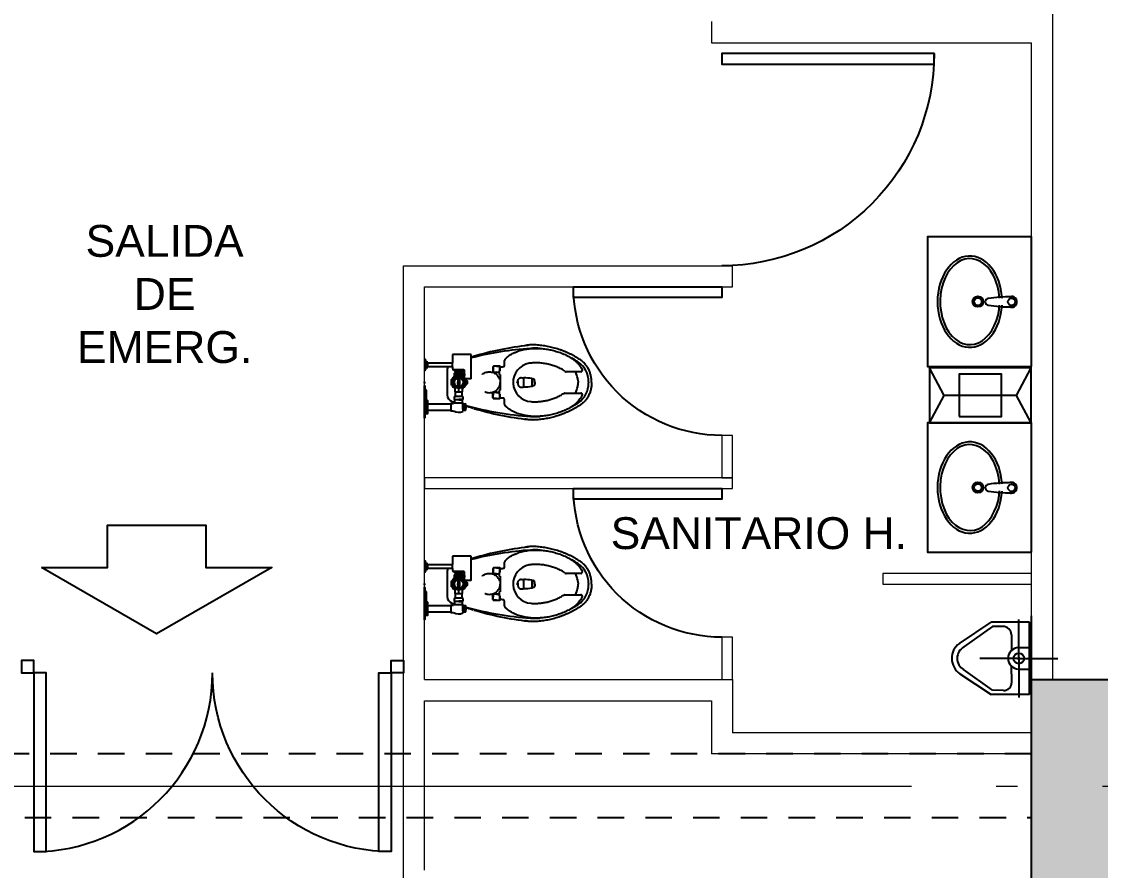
# Model space of a CAD drawing. Header units: metres. Extents: x -22 to 564, y 0 to 143.
# Drawn here: x 225.34 to 230.43, y 33.63 to 37.63 of the extents above; entities that cross this region are included whole.
import ezdxf

# ---------------------------------------------------------------- set-up
doc = ezdxf.new("R2010")
doc.units = ezdxf.units.M
doc.linetypes.add('EJES630', pattern=[6.3, 5.5, -0.4, 0, -0.4])
doc.linetypes.add('XREF 2N NEURO-ONCOLOGIA$0$HIDDEN2', pattern=[0.1875, 0.125, -0.0625])
doc.layers.add('EJES', color=11, linetype='EJES630', lineweight=0)
doc.layers.add('XREF 2N NEURO-ONCOLOGIA$0$MUROS DE TABLAROCA', color=150, linetype='Continuous', lineweight=13)
for name, color, linetype in [('TEXTO', 7, 'Continuous'), ('XREF 2N NEURO-ONCOLOGIA$0$-CG-M-WALL', 7, 'Continuous'), ('XREF 2N NEURO-ONCOLOGIA$0$CANCELES', 1, 'Continuous'), ('XREF 2N NEURO-ONCOLOGIA$0$COLUMNAS', 6, 'Continuous'), ('XREF 2N NEURO-ONCOLOGIA$0$CONTRAVENTEOS', 6, 'XREF 2N NEURO-ONCOLOGIA$0$HIDDEN2'), ('XREF 2N NEURO-ONCOLOGIA$0$MAMPARAS BAÑO', 1, 'Continuous'), ('XREF 2N NEURO-ONCOLOGIA$0$MOBILIARIO', 161, 'Continuous'), ('XREF 2N NEURO-ONCOLOGIA$0$Mobiliario Fijo', 40, 'Continuous'), ('XREF 2N NEURO-ONCOLOGIA$0$PUERTAS', 253, 'Continuous')]:
    doc.layers.add(name, color=color, linetype=linetype)
doc.styles.add('100 LOCALES 25', font='arial.ttf', dxfattribs={"height": 0.25})
doc.styles.add('100 SUBTITULOS 30', font='arial.ttf', dxfattribs={"height": 0.3})

# ---------------------------------------------------------------- blocks, each defined once
blk = doc.blocks.new('XREF 2N NEURO-ONCOLOGIA$0$A$C47375a11')
for p, q in [((-0.34, 0.071), (-0.19, 0.17)), ((-0.01, 0.17), (-0.19, 0.17)), ((-0.0596, 0.0062), (-0.0596, 0.1837)), ((-0.01, -0.17), (-0.01, 0.17)), ((0, -0.2), (0, 0.2)), ((-0.1839, 0.15), (-0.3189, 0.054)), ((-0.1346, 0.1505), (-0.1839, 0.15)), ((-0.0949, 0.1108), (-0.0949, 0.0334)), ((-0.06, 0.0511), (-0.01, 0.0511)), ((-0.0659, 0), (-0.2434, 0)), ((-0.0659, 0), (-0.0534, 0)), ((-0.0596, 0.0062), (-0.0596, -0.0063)), ((-0.0534, 0), (0.1241, 0)), ((-0.0927, -0.1119), (-0.0949, -0.0357)), ((-0.06, -0.05), (-0.01, -0.05)), ((-0.0596, -0.0063), (-0.0596, -0.1838)), ((-0.3369, -0.072), (-0.19, -0.17)), ((-0.1839, -0.15), (-0.3198, -0.0524)), ((-0.1324, -0.1516), (-0.1839, -0.15)), ((-0.01, -0.17), (-0.19, -0.17))]:
    blk.add_line(p, q)
blk.add_circle((-0.0596, 0), 0.025)
for centre, radius, start, end in [((-0.1346, 0.1108), 0.0397, 359.9998, 89.9998), ((-0.2889, 0.0005), 0.087, 125.9095, 236.5066), ((-0.1324, -0.1119), 0.0397, 269.9998, 359.9998)]:
    blk.add_arc(centre, radius, start, end)
at = {"linetype": 'Continuous'}
for centre, major_axis, ratio, start_param, end_param in [((-0.2889, 0.0005), (-0.0433, 0.0433), 1, -0.274914, 1.828116), ((-0.0596, 0.0005), (0, 0.0505), 0.99995, 0.00777, 3.133988)]:
    blk.add_ellipse(centre, major_axis=major_axis, ratio=ratio, start_param=start_param, end_param=end_param, dxfattribs=at)
blk = doc.blocks.new('XREF 2N NEURO-ONCOLOGIA$0$C-1')
at = {"layer": 'XREF 2N NEURO-ONCOLOGIA$0$-CG-M-WALL', "true_color": 0x636466}
h = blk.add_hatch(color=251, dxfattribs=at)
h.dxf.hatch_style = 1
h.paths.add_polyline_path([(-0.5, -0.5), (-0.5, 0.5), (0.5, 0.5), (0.5, -0.5)])
blk.add_lwpolyline([(-0.5, -0.5), (-0.5, 0.5), (0.5, 0.5), (0.5, -0.5)], close=True)
blk = doc.blocks.new('XREF 2N NEURO-ONCOLOGIA$0$XR-02$0$tzf-17 con tapa')
for p, q in [((0.0436, -0.3379), (0.0434, -0.3256)), ((0.0436, -0.3255), (0.0436, -0.3536)), ((0.0436, -0.3536), (0.0639, -0.3539)), ((0.0438, -0.3536), (0.0438, -0.3536)), ((0.0446, -0.3536), (0.0438, -0.3536)), ((0.0438, -0.3536), (0.0438, -0.3538)), ((0.0438, -0.3538), (0.0438, -0.3539)), ((0.0464, -0.3627), (0.0438, -0.3539)), ((0.0447, -0.3536), (0.0446, -0.3536)), ((0.0447, -0.3536), (0.047, -0.3536)), ((0.047, -0.3219), (0.0471, -0.3219)), ((0.0472, -0.3219), (0.052, -0.3219)), ((0.069, -0.3222), (0.0472, -0.3219)), ((0.052, -0.3219), (0.0638, -0.3219)), ((0.0638, -0.3219), (0.0688, -0.3219)), ((0.0639, -0.353), (0.0825, -0.353)), ((0.0639, -0.353), (0.0639, -0.3563)), ((0.0718, -0.353), (0.0726, -0.326)), ((0.0722, -0.3384), (0.072, -0.353)), ((0.0835, -0.3539), (0.0835, -0.3562)), ((0.1563, -0.3562), (0.1563, -0.3539)), ((0.1572, -0.353), (0.1749, -0.353)), ((0.1675, -0.3381), (0.1673, -0.3258)), ((0.1675, -0.3258), (0.1675, -0.353)), ((0.171, -0.3221), (0.1711, -0.3221)), ((0.1712, -0.3221), (0.1759, -0.3221)), ((0.1929, -0.3224), (0.1712, -0.3221)), ((0.1759, -0.3221), (0.1878, -0.3221)), ((0.1759, -0.3539), (0.1759, -0.3562)), ((0.1759, -0.3539), (0.1957, -0.3542)), ((0.1878, -0.3221), (0.1927, -0.3221)), ((0.1959, -0.3541), (0.1934, -0.3629)), ((0.1957, -0.3542), (0.1965, -0.3262)), ((0.196, -0.3539), (0.1957, -0.3539)), ((0.1959, -0.3541), (0.196, -0.354)), ((0.1962, -0.3386), (0.196, -0.3539)), ((0.196, -0.354), (0.196, -0.3539)), ((0.013, -0.3779), (0.0136, -0.3779)), ((0.0152, -0.377), (0.0153, -0.3768)), ((0.017, -0.3758), (0.0175, -0.3758)), ((0.0175, -0.3758), (0.0411, -0.3758)), ((0.0457, -0.3721), (0.0457, -0.3698)), ((0.0464, -0.3636), (0.0464, -0.3598)), ((0.0505, -0.3562), (0.0639, -0.3563)), ((0.1934, -0.3598), (0.1934, -0.3636)), ((0.1941, -0.3698), (0.1941, -0.3721)), ((0.1986, -0.3758), (0.2223, -0.3758)), ((0.2223, -0.3758), (0.2228, -0.3758)), ((0.2268, -0.3779), (0.2251, -0.3779)), ((0.1173, -0.4379), (0.1141, -0.4387)), ((0.1256, -0.4387), (0.1141, -0.4387)), ((0.1224, -0.4379), (0.1256, -0.4387)), ((0.0292, -0.5014), (0.0292, -0.5014)), ((0.1415, -0.4666), (0.0983, -0.4666)), ((0.138, -0.5057), (0.1017, -0.5057)), ((0.1023, -0.5057), (0.1028, -0.5081)), ((0.1374, -0.5057), (0.137, -0.5081)), ((0.1199, -0.5182), (0.1199, -0.5191)), ((0.0698, -0.6597), (0.0698, -0.7362)), ((0.1699, -0.7362), (0.1699, -0.6674)), ((0.1137, -0.724), (0.1199, -0.724)), ((0.1261, -0.724), (0.1199, -0.724))]:
    blk.add_line(p, q)
at = {"linetype": 'XREF 2N NEURO-ONCOLOGIA$0$HIDDEN2', "ltscale": 0.25}
blk.add_circle((0.1199, -0.305), 0.05, dxfattribs=at)
for centre, radius, start, end in [((1.3634, -0.6427), 1.4264, 163.2334, 173.7464), ((1.3634, -0.6427), 1.4264, 162.7735, 163.1187), ((-1.1228, -0.6426), 1.4255, 16.8408, 17.2004), ((-1.1228, -0.6426), 1.4255, 6.2485, 16.8299), ((0.047, -0.3255), 0.00364, 90, 180.8185), ((0.0472, -0.3255), 0.00364, 89.1815, 180), ((0.0447, -0.3536), 0.00091, 180.8185, 196.1443), ((0.0688, -0.3255), 0.00364, 26.429, 90), ((0.0689, -0.3259), 0.00364, 358.3631, 89.1815), ((0.0825, -0.3539), 0.00091, 0, 90), ((0.1572, -0.3539), 0.00091, 90, 180), ((0.171, -0.3258), 0.00364, 90, 180.8185), ((0.1712, -0.3258), 0.00364, 89.1815, 180), ((0.1749, -0.3539), 0.00091, 0, 90), ((0.1927, -0.3258), 0.00364, 26.429, 90), ((0.1929, -0.3261), 0.00364, 358.3631, 89.1815), ((0.1951, -0.3539), 0.00091, 343.8557, 359.1815), ((0.1165, -0.496), 0.1575, 131.7258, 132.3304), ((0.013, -0.3799), 0.00196, 89.3673, 131.099), ((0.0136, -0.3761), 0.00184, 269.3463, 330.6492), ((0.017, -0.3777), 0.00195, 90.4112, 151.5615), ((0.0411, -0.3712), 0.00455, 270, 0), ((0.1195, -12.4585), 12.1022, 89.8216, 90.17503), ((0.1668, 2.1477), 2.504, 270.1875, 270.5141), ((0.1986, -0.3712), 0.00455, 180, 270), ((0.2227, -0.3777), 0.00195, 28.4386, 89.5888), ((0.2268, -0.3799), 0.00198, 49.0875, 90.4462), ((0.1243, -0.4948), 0.156, 47.6682, 48.2772), ((0.12, -0.5079), 0.091, 9.2548, 175.9387), ((0.1185, -0.4367), 0.000598, 317.9323, 342.9776), ((0.1213, -0.4367), 0.000597, 196.9872, 222.103), ((0.2514, -0.5194), 0.2925, 175.9969, 184.8615), ((0.6388, -0.4383), 0.5413, 182.9967, 187.144), ((-0.387, -0.4394), 0.5292, 352.8086, 357.0508), ((-0.0117, -0.5194), 0.2925, 355.0124, 4.0031), ((0.1193, -0.5183), 0.000937, 263.4365, 309.8712), ((0.1205, -0.5183), 0.000937, 230.1288, 276.5635), ((0.0625, -0.6597), 0.00728, 0, 37.067), ((0.3718, -0.4971), 0.415, 208.3551, 213.0094), ((0.1396, -0.5584), 0.1676, 245.3845, 256.7621), ((0.1002, -0.5584), 0.1676, 283.2379, 294.6155), ((0.1772, -0.6674), 0.00728, 142.0152, 180), ((-0.1321, -0.4971), 0.415, 326.9906, 331.7101), ((0.1136, -0.6649), 0.1071, 213.0094, 272.1861), ((0.0625, -0.7362), 0.00728, 238.4381, 0), ((0.1396, -0.5584), 0.1676, 256.7621, 258.2805), ((0.1396, -0.5584), 0.1676, 258.2805, 261.1157), ((0.1261, -0.6649), 0.1071, 267.8139, 326.9906), ((0.1002, -0.5584), 0.1676, 278.8843, 281.7195), ((0.1002, -0.5584), 0.1676, 281.7195, 283.2379), ((0.1772, -0.7362), 0.00728, 180, 301.5619), ((0.1199, -0.8279), 0.056, 90, 92.1861), ((0.1199, -0.8279), 0.056, 87.8139, 90)]:
    blk.add_arc(centre, radius, start, end)
blk.add_ellipse((0.2304, -0.4263), major_axis=(-0.0713, 0.1429), ratio=0.110156, start_param=-1.280538, end_param=-1.272211)
for points, knots in [([(0.0587, -0.7424), (0.0514, -0.7379), (0.0443, -0.7332), (0.0341, -0.7253), (0.0309, -0.7226), (0.0246, -0.7167), (0.0217, -0.7136), (0.0133, -0.7038), (0.0083, -0.6969), (-0.0006, -0.6826), (-0.0046, -0.6752), (-0.0119, -0.6599), (-0.0152, -0.6521), (-0.0212, -0.6361), (-0.0239, -0.628), (-0.0288, -0.6117), (-0.031, -0.6035), (-0.0348, -0.5869), (-0.0363, -0.5785), (-0.0386, -0.5616), (-0.0394, -0.5532), (-0.0404, -0.5364), (-0.0406, -0.528), (-0.0404, -0.5112), (-0.04, -0.5028), (-0.0387, -0.4902), (-0.0381, -0.486), (-0.0367, -0.4776), (-0.0359, -0.4734), (-0.0331, -0.4608), (-0.0308, -0.4526), (-0.0269, -0.4403), (-0.0255, -0.4363), (-0.0232, -0.4303), (-0.0224, -0.4283), (-0.0208, -0.4243), (-0.0199, -0.4224), (-0.0173, -0.4165), (-0.0154, -0.4127), (-0.0112, -0.4053), (-0.0089, -0.4017), (-0.004, -0.3948), (-0.0013, -0.3915), (0.0043, -0.3853), (0.0073, -0.3823), (0.0104, -0.3795)], [0, 0, 0, 0, 0.0625, 0.0625, 0.09375, 0.09375, 0.125, 0.125, 0.1875, 0.1875, 0.25, 0.25, 0.3125, 0.3125, 0.375, 0.375, 0.4375, 0.4375, 0.5, 0.5, 0.5625, 0.5625, 0.625, 0.625, 0.6875, 0.6875, 0.71875, 0.71875, 0.75, 0.75, 0.8125, 0.8125, 0.84375, 0.84375, 0.859375, 0.859375, 0.875, 0.875, 0.90625, 0.90625, 0.9375, 0.9375, 0.96875, 0.96875, 1, 1, 1, 1]), ([(0.0457, -0.3698), (0.0457, -0.3695), (0.0457, -0.3691), (0.0459, -0.3682), (0.046, -0.3678), (0.0461, -0.3667), (0.0462, -0.3661), (0.0463, -0.3649), (0.0464, -0.3643), (0.0464, -0.3636)], [0, 0, 0, 0, 0.25, 0.25, 0.5, 0.5, 0.75, 0.75, 1, 1, 1, 1]), ([(0.0464, -0.3598), (0.0463, -0.3595), (0.0464, -0.3593), (0.0465, -0.3588), (0.0465, -0.3586), (0.0468, -0.3582), (0.0469, -0.358), (0.0472, -0.3576), (0.0474, -0.3574), (0.0477, -0.357), (0.048, -0.3569), (0.0484, -0.3566), (0.0487, -0.3565), (0.0492, -0.3564), (0.0494, -0.3563), (0.05, -0.3562), (0.0502, -0.3562), (0.0505, -0.3562)], [0, 0, 0, 0, 0.125, 0.125, 0.25, 0.25, 0.375, 0.375, 0.5, 0.5, 0.625, 0.625, 0.75, 0.75, 0.875, 0.875, 1, 1, 1, 1]), ([(0.2293, -0.3795), (0.2355, -0.3852), (0.2413, -0.3914), (0.2512, -0.4052), (0.2553, -0.4126), (0.2597, -0.4224), (0.2605, -0.4244), (0.2622, -0.4283), (0.263, -0.4303), (0.2652, -0.4363), (0.2666, -0.4404), (0.2706, -0.4527), (0.2729, -0.4609), (0.2765, -0.4775), (0.2779, -0.4858), (0.2797, -0.5026), (0.2802, -0.5111), (0.2804, -0.5281), (0.2801, -0.5367), (0.2791, -0.5537), (0.2783, -0.5622), (0.276, -0.5789), (0.2744, -0.5872), (0.2707, -0.6037), (0.2685, -0.6119), (0.2636, -0.6281), (0.2609, -0.6361), (0.2549, -0.6521), (0.2516, -0.66), (0.2442, -0.6753), (0.2402, -0.6828), (0.2335, -0.6936), (0.2311, -0.6971), (0.2261, -0.704), (0.2234, -0.7074), (0.2178, -0.7139), (0.2148, -0.717), (0.2087, -0.7228), (0.2054, -0.7255), (0.1954, -0.7332), (0.1883, -0.7379), (0.181, -0.7424)], [0, 0, 0, 0, 0.0625, 0.0625, 0.125, 0.125, 0.140625, 0.140625, 0.15625, 0.15625, 0.1875, 0.1875, 0.25, 0.25, 0.3125, 0.3125, 0.375, 0.375, 0.4375, 0.4375, 0.5, 0.5, 0.5625, 0.5625, 0.625, 0.625, 0.6875, 0.6875, 0.75, 0.75, 0.8125, 0.8125, 0.84375, 0.84375, 0.875, 0.875, 0.90625, 0.90625, 0.9375, 0.9375, 1, 1, 1, 1]), ([(0.1892, -0.3562), (0.1895, -0.3562), (0.1898, -0.3562), (0.1903, -0.3563), (0.1906, -0.3564), (0.1911, -0.3565), (0.1913, -0.3566), (0.1918, -0.3569), (0.192, -0.357), (0.1924, -0.3574), (0.1926, -0.3576), (0.1929, -0.358), (0.193, -0.3582), (0.1932, -0.3586), (0.1933, -0.3588), (0.1934, -0.3593), (0.1934, -0.3595), (0.1934, -0.3598)], [0, 0, 0, 0, 0.125, 0.125, 0.25, 0.25, 0.375, 0.375, 0.5, 0.5, 0.625, 0.625, 0.75, 0.75, 0.875, 0.875, 1, 1, 1, 1]), ([(0.1934, -0.3636), (0.1934, -0.3643), (0.1934, -0.3649), (0.1935, -0.3661), (0.1936, -0.3667), (0.1938, -0.3678), (0.1939, -0.3682), (0.194, -0.3691), (0.1941, -0.3695), (0.1941, -0.3698)], [0, 0, 0, 0, 0.25, 0.25, 0.5, 0.5, 0.75, 0.75, 1, 1, 1, 1]), ([(0.1141, -0.4387), (0.1133, -0.4389), (0.1124, -0.4391), (0.1107, -0.4395), (0.1098, -0.4397), (0.1074, -0.4404), (0.1058, -0.4412), (0.103, -0.443), (0.1019, -0.4442), (0.0999, -0.4466), (0.0992, -0.4479), (0.098, -0.4507), (0.0977, -0.4521), (0.0974, -0.4543), (0.0974, -0.455), (0.0974, -0.4565), (0.0975, -0.4572), (0.0978, -0.4608), (0.098, -0.4637), (0.0983, -0.4666)], [0, 0, 0, 0, 0.0625, 0.0625, 0.125, 0.125, 0.25, 0.25, 0.375, 0.375, 0.5, 0.5, 0.625, 0.625, 0.6875, 0.6875, 0.75, 0.75, 1, 1, 1, 1]), ([(0.1189, -0.4371), (0.1189, -0.4372), (0.1188, -0.4372), (0.1187, -0.4373), (0.1186, -0.4373), (0.1184, -0.4375), (0.1183, -0.4375), (0.1179, -0.4377), (0.1176, -0.4378), (0.1173, -0.4379)], [0, 0, 0, 0, 0.125, 0.125, 0.25, 0.25, 0.5, 0.5, 1, 1, 1, 1]), ([(0.119, -0.4369), (0.1191, -0.4366), (0.1192, -0.4363), (0.1194, -0.4359), (0.1194, -0.4357), (0.1195, -0.4355), (0.1196, -0.4355), (0.1197, -0.4353), (0.1198, -0.4353), (0.12, -0.4353), (0.12, -0.4353), (0.1202, -0.4354), (0.1202, -0.4355), (0.1203, -0.4357), (0.1204, -0.4359), (0.1205, -0.4363), (0.1206, -0.4366), (0.1207, -0.4369)], [0, 0, 0, 0, 0.25, 0.25, 0.375, 0.375, 0.4375, 0.4375, 0.5, 0.5, 0.5625, 0.5625, 0.625, 0.625, 0.75, 0.75, 1, 1, 1, 1]), ([(0.1224, -0.4379), (0.1221, -0.4378), (0.1218, -0.4377), (0.1214, -0.4375), (0.1213, -0.4375), (0.1211, -0.4373), (0.121, -0.4373), (0.1209, -0.4372), (0.1209, -0.4372), (0.1208, -0.4371)], [0, 0, 0, 0, 0.5, 0.5, 0.75, 0.75, 0.875, 0.875, 1, 1, 1, 1]), ([(0.1256, -0.4387), (0.1265, -0.4389), (0.1273, -0.4391), (0.1291, -0.4395), (0.1299, -0.4397), (0.1324, -0.4404), (0.134, -0.4412), (0.1367, -0.443), (0.1379, -0.4442), (0.1398, -0.4466), (0.1406, -0.4479), (0.1417, -0.4507), (0.1421, -0.4521), (0.1423, -0.4543), (0.1423, -0.455), (0.1423, -0.4565), (0.1422, -0.4572), (0.1419, -0.4608), (0.1417, -0.4637), (0.1415, -0.4666)], [0, 0, 0, 0, 0.0625, 0.0625, 0.125, 0.125, 0.25, 0.25, 0.375, 0.375, 0.5, 0.5, 0.625, 0.625, 0.6875, 0.6875, 0.75, 0.75, 1, 1, 1, 1]), ([(0.0292, -0.5014), (0.0289, -0.5048), (0.0288, -0.5082), (0.0286, -0.5149), (0.0286, -0.5183), (0.0288, -0.5285), (0.0291, -0.5352), (0.0303, -0.5487), (0.0312, -0.5554), (0.0335, -0.5686), (0.0349, -0.5752), (0.0382, -0.5881), (0.0401, -0.5946), (0.0443, -0.6073), (0.0465, -0.6136), (0.0516, -0.6261), (0.0545, -0.6323), (0.0608, -0.6442), (0.0642, -0.6499), (0.0683, -0.6554)], [0, 0, 0, 0, 0.0625, 0.0625, 0.125, 0.125, 0.25, 0.25, 0.375, 0.375, 0.5, 0.5, 0.625, 0.625, 0.75, 0.75, 0.875, 0.875, 1, 1, 1, 1]), ([(0.1199, -0.5182), (0.1189, -0.518), (0.1178, -0.5179), (0.1158, -0.5177), (0.1148, -0.5176), (0.1117, -0.5172), (0.1097, -0.5169), (0.1072, -0.5164), (0.1067, -0.5163), (0.1058, -0.5159), (0.1054, -0.5156), (0.1047, -0.515), (0.1044, -0.5146), (0.104, -0.5139), (0.104, -0.5134), (0.1035, -0.5114), (0.1031, -0.5098), (0.1028, -0.5081)], [0, 0, 0, 0, 0.125, 0.125, 0.25, 0.25, 0.5, 0.5, 0.5625, 0.5625, 0.625, 0.625, 0.6875, 0.6875, 0.75, 0.75, 1, 1, 1, 1]), ([(0.1192, -0.5193), (0.1172, -0.519), (0.1153, -0.5188), (0.1114, -0.5182), (0.1094, -0.5179), (0.1071, -0.5174), (0.1066, -0.5172), (0.1057, -0.5168), (0.1054, -0.5165), (0.1047, -0.5157), (0.1044, -0.5153), (0.1041, -0.5145), (0.104, -0.514), (0.1035, -0.5117), (0.1031, -0.5099), (0.1028, -0.5081)], [0, 0, 0, 0, 0.25, 0.25, 0.5, 0.5, 0.5625, 0.5625, 0.625, 0.625, 0.6875, 0.6875, 0.75, 0.75, 1, 1, 1, 1]), ([(0.1199, -0.5182), (0.1209, -0.518), (0.1219, -0.5179), (0.124, -0.5177), (0.125, -0.5176), (0.128, -0.5172), (0.1301, -0.5169), (0.1326, -0.5164), (0.1331, -0.5163), (0.134, -0.5159), (0.1344, -0.5156), (0.1351, -0.515), (0.1353, -0.5146), (0.1357, -0.5139), (0.1358, -0.5134), (0.1363, -0.5114), (0.1366, -0.5098), (0.137, -0.5081)], [0, 0, 0, 0, 0.125, 0.125, 0.25, 0.25, 0.5, 0.5, 0.5625, 0.5625, 0.625, 0.625, 0.6875, 0.6875, 0.75, 0.75, 1, 1, 1, 1]), ([(0.1206, -0.5193), (0.1225, -0.519), (0.1245, -0.5188), (0.1284, -0.5182), (0.1303, -0.5179), (0.1327, -0.5174), (0.1332, -0.5172), (0.134, -0.5168), (0.1344, -0.5165), (0.135, -0.5157), (0.1353, -0.5153), (0.1357, -0.5145), (0.1357, -0.514), (0.1362, -0.5117), (0.1366, -0.5099), (0.137, -0.5081)], [0, 0, 0, 0, 0.25, 0.25, 0.5, 0.5, 0.5625, 0.5625, 0.625, 0.625, 0.6875, 0.6875, 0.75, 0.75, 1, 1, 1, 1]), ([(0.1715, -0.6629), (0.1738, -0.66), (0.1759, -0.6569), (0.1798, -0.6506), (0.1816, -0.6474), (0.1868, -0.6376), (0.1898, -0.6308), (0.1953, -0.617), (0.1977, -0.61), (0.2021, -0.5959), (0.204, -0.5888), (0.2074, -0.5744), (0.2087, -0.5671), (0.2107, -0.5524), (0.2113, -0.545), (0.212, -0.5302), (0.2121, -0.5228), (0.2118, -0.5117), (0.2116, -0.508), (0.2111, -0.5025), (0.2109, -0.5006), (0.2105, -0.4978), (0.2104, -0.4969), (0.2101, -0.4951), (0.21, -0.4941), (0.2098, -0.4932)], [0, 0, 0, 0, 0.0625, 0.0625, 0.125, 0.125, 0.25, 0.25, 0.375, 0.375, 0.5, 0.5, 0.625, 0.625, 0.75, 0.75, 0.875, 0.875, 0.9375, 0.9375, 0.96875, 0.96875, 0.984375, 0.984375, 1, 1, 1, 1])]:
    blk.add_open_spline(points, degree=3, knots=knots)
for points, weights in [([(-0.0571, -0.5175), (-0.0576, -0.505), (-0.0563, -0.4926)], [1, 0.96771874759, 0.94216281398]), ([(-0.0563, -0.4926), (-0.0552, -0.4824), (-0.0528, -0.4725)], [0.94216281398, 0.922339074528, 0.90656203066]), ([(0.296, -0.4926), (0.295, -0.4825), (0.2926, -0.4727)], [0.94216281398, 0.922518420865, 0.906847833249]), ([(0.2968, -0.5175), (0.2974, -0.505), (0.296, -0.4926)], [1, 0.96771874759, 0.94216281398]), ([(-0.057, -0.5194), (-0.057, -0.5185), (-0.0571, -0.5175)], [1, 0.999997543195, 1]), ([(0.2967, -0.5194), (0.2967, -0.5185), (0.2968, -0.5175)], [1, 0.999997543195, 1]), ([(0.1199, -0.7862), (0.1191, -0.7862), (0.1183, -0.7862)], [1, 0.999818026965, 1])]:
    blk.add_rational_spline(points, weights, degree=2)
for points, weights, knots in [([(0.1183, -0.7862), (0.0494, -0.7889), (0.0118, -0.731), (-0.051, -0.6344), (-0.057, -0.5194)], [1, 0.869595072185, 1, 0.965853886877, 1], [0.004294, 0.004294, 0.004294, 0.32836, 0.32836, 0.9293445, 0.9293445, 0.9293445]), ([(0.1199, -0.7862), (0.1207, -0.7862), (0.1215, -0.7862), (0.1904, -0.7889), (0.228, -0.731), (0.2907, -0.6344), (0.2967, -0.5194)], [1, 0.999818026965, 1, 0.869595072185, 1, 0.965853886877, 1], [0, 0, 0, 0.004294, 0.004294, 0.32836, 0.32836, 0.9293445, 0.9293445, 0.9293445])]:
    blk.add_rational_spline(points, weights, degree=2, knots=knots)
blk.add_wipeout([(-0.0153, -0.014), (-0.028, -0.014), (-0.0288, -0.0139), (-0.0296, -0.0135), (-0.0302, -0.0132), (-0.0304, -0.0126), (-0.0306, -0.0121), (-0.0308, -0.0116), (-0.0308, -0.0113), (-0.0314, 0), (0.0314, 0), (0.0308, -0.0113), (0.0307, -0.012), (0.0306, -0.0122), (0.0305, -0.0124), (0.0303, -0.0127), (0.0302, -0.013), (0.03, -0.0131), (0.0297, -0.0134), (0.0294, -0.0136), (0.0291, -0.0138), (0.0288, -0.0139), (0.0284, -0.014), (0.0281, -0.014), (0.028, -0.014), (0.0153, -0.014), (0.0153, -0.1225), (0.0194, -0.1225), (0.0194, -0.141), (0.0352, -0.141), (0.0352, -0.1377), (0.0526, -0.1377), (0.0526, -0.1448), (0.0733, -0.1448), (0.0733, -0.1424), (0.0901, -0.1424), (0.0929, -0.1383), (0.0959, -0.1348), (0.1, -0.1314), (0.1035, -0.1292), (0.1072, -0.1274), (0.1111, -0.1262), (0.1168, -0.1252), (0.1225, -0.1251), (0.1274, -0.1259), (0.1315, -0.1271), (0.1344, -0.1282), (0.1381, -0.1303), (0.1403, -0.1318), (0.1427, -0.1338), (0.1448, -0.1358), (0.1464, -0.1377), (0.1477, -0.1393), (0.1481, -0.14), (0.1486, -0.1407), (0.1488, -0.1411), (0.1489, -0.1411), (0.1489, -0.1368), (0.1508, -0.1368), (0.1508, -0.1389), (0.1575, -0.1389), (0.1575, -0.1439), (0.1746, -0.1439), (0.1746, -0.1507), (0.1785, -0.1529), (0.231, -0.1529), (0.231, -0.1653), (0.1785, -0.1653), (0.1746, -0.1675), (0.1746, -0.1743), (0.1575, -0.1743), (0.1575, -0.1793), (0.1508, -0.1793), (0.1508, -0.1814), (0.1489, -0.1814), (0.1489, -0.1771), (0.1475, -0.1791), (0.1459, -0.1812), (0.1432, -0.184), (0.1412, -0.1858), (0.1386, -0.1876), (0.1353, -0.1895), (0.1319, -0.191), (0.1295, -0.1918), (0.1267, -0.1925), (0.1221, -0.1931), (0.1205, -0.1932), (0.1165, -0.193), (0.1133, -0.1926), (0.1104, -0.1919), (0.1069, -0.1907), (0.1038, -0.1892), (0.101, -0.1875), (0.0975, -0.1848), (0.0948, -0.1822), (0.0929, -0.1799), (0.0913, -0.1777), (0.0901, -0.1758), (0.0733, -0.1758), (0.0733, -0.1734), (0.0526, -0.1734), (0.0526, -0.1806), (0.0352, -0.1806), (0.0352, -0.1772), (0.0194, -0.1772), (0.0194, -0.1885), (0.0167, -0.1885), (0.0167, -0.1941), (-0.0167, -0.1941), (-0.0167, -0.1885), (-0.0194, -0.1885), (-0.0194, -0.1225), (-0.0153, -0.1225)]).dxf.layer = 'XREF 2N NEURO-ONCOLOGIA$0$Mobiliario Fijo'
for p, q in [((0.1165, 0), (0.1233, 0)), ((0.1199, 0.0034), (0.1199, -0.0034)), ((0.2269, 0), (0.1781, 0)), ((0.1001, -0.0022), (0.1057, -0.0008)), ((0.1774, -0.0007), (0.1774, -0.0026)), ((0.1774, -0.0007), (0.2277, -0.0007)), ((0.1784, -0.0037), (0.1888, -0.0067)), ((0.1888, -0.0067), (0.2163, -0.0067)), ((0.1904, -0.0086), (0.1906, -0.0154)), ((0.1906, -0.0154), (0.2145, -0.0154)), ((0.1934, -0.1306), (0.1935, -0.0154)), ((0.2116, -0.0155), (0.2116, -0.1306)), ((0.2145, -0.0154), (0.2147, -0.0086)), ((0.2163, -0.0067), (0.2265, -0.0038)), ((0.2271, 0), (0.2269, 0)), ((0.2277, -0.0025), (0.2277, -0.0007)), ((0.0241, -0.1423), (0.0393, -0.1423)), ((0.0393, -0.1423), (0.0399, -0.1433)), ((0.0393, -0.1423), (0.0398, -0.1593)), ((0.0399, -0.1433), (0.0399, -0.1403)), ((0.0399, -0.1403), (0.0515, -0.1403)), ((0.0399, -0.1433), (0.0399, -0.1809)), ((0.0535, -0.1424), (0.0535, -0.1461)), ((0.0612, -0.1062), (0.0609, -0.1062)), ((0.1786, -0.1062), (0.0612, -0.1062)), ((0.0965, -0.1591), (0.1023, -0.145)), ((0.1045, -0.1429), (0.118, -0.1373)), ((0.1069, -0.1295), (0.1069, -0.1264)), ((0.1069, -0.1295), (0.1069, -0.1336)), ((0.1071, -0.1264), (0.1071, -0.1292)), ((0.1113, -0.1264), (0.1113, -0.1292)), ((0.1159, -0.1264), (0.1159, -0.1292)), ((0.1223, -0.1373), (0.1348, -0.1425)), ((0.1242, -0.1264), (0.1242, -0.1292)), ((0.1289, -0.1264), (0.1289, -0.1292)), ((0.1299, -0.1336), (0.1444, -0.1336)), ((0.133, -0.1264), (0.133, -0.1292)), ((0.1333, -0.1336), (0.1333, -0.1264)), ((0.1378, -0.145), (0.1432, -0.1579)), ((0.1468, -0.1406), (0.1466, -0.1376)), ((0.1475, -0.1396), (0.1475, -0.1521)), ((0.1475, -0.1431), (0.1486, -0.1431)), ((0.1486, -0.1431), (0.1492, -0.1781)), ((0.1486, -0.1431), (0.1491, -0.1439)), ((0.1495, -0.1701), (0.1491, -0.1439)), ((0.1491, -0.1439), (0.1492, -0.1439)), ((0.1492, -0.1439), (0.1497, -0.1431)), ((0.1492, -0.1439), (0.1499, -0.1773)), ((0.1503, -0.1781), (0.1497, -0.1431)), ((0.1497, -0.1431), (0.1499, -0.1431)), ((0.1499, -0.1431), (0.1505, -0.1781)), ((0.1499, -0.1431), (0.1499, -0.1431)), ((0.1499, -0.1431), (0.1503, -0.1439)), ((0.1503, -0.1439), (0.1506, -0.1622)), ((0.1503, -0.1439), (0.1505, -0.1439)), ((0.1505, -0.1439), (0.1508, -0.1433)), ((0.1505, -0.1439), (0.1507, -0.1498)), ((0.1507, -0.1498), (0.1508, -0.1593)), ((0.1786, -0.1062), (0.1788, -0.1062)), ((0.1931, -0.1305), (0.1863, -0.1305)), ((0.2509, -0.1305), (0.212, -0.1305)), ((0.2509, -0.2187), (0.2509, -0.1305)), ((-0.0132, -0.1809), (-0.0139, -0.1805)), ((-0.0132, -0.181), (-0.0132, -0.181)), ((-0.0132, -0.181), (-0.0131, -0.181)), ((-0.0131, -0.181), (-0.013, -0.181)), ((-0.0131, -0.1837), (-0.0131, -0.1814)), ((-0.0131, -0.1814), (0.0202, -0.1814)), ((-0.0131, -0.1837), (0.02, -0.1837)), ((-0.0104, -0.1867), (-0.0131, -0.1837)), ((-0.013, -0.181), (-0.012, -0.181)), ((-0.012, -0.181), (-0.0071, -0.1809)), ((0.0173, -0.1867), (-0.0104, -0.1867)), ((-0.0104, -0.1867), (-0.0102, -0.1933)), ((-0.0088, -0.1946), (0.0159, -0.1946)), ((-0.0071, -0.1809), (0.0058, -0.1807)), ((0.0058, -0.1807), (0.0094, -0.1806)), ((0.009, -0.1952), (0.009, -0.1949)), ((0.0094, -0.1806), (0.0191, -0.1805)), ((0.0171, -0.1933), (0.0173, -0.1867)), ((0.02, -0.1837), (0.0173, -0.1867)), ((0.0191, -0.1805), (0.0197, -0.1805)), ((0.02, -0.1814), (0.02, -0.1837)), ((0.0202, -0.1805), (0.0209, -0.1809)), ((0.0202, -0.1814), (0.0209, -0.181)), ((0.0241, -0.1789), (0.0384, -0.1789)), ((0.0379, -0.1612), (0.0396, -0.1612)), ((0.0379, -0.1612), (0.0384, -0.1789)), ((0.0384, -0.1789), (0.0392, -0.1775)), ((0.0392, -0.1775), (0.0393, -0.1775)), ((0.0393, -0.1775), (0.0399, -0.1785)), ((0.0396, -0.1612), (0.0398, -0.1682)), ((0.0398, -0.1593), (0.0399, -0.1645)), ((0.0398, -0.1682), (0.0399, -0.1743)), ((0.0399, -0.1645), (0.0399, -0.1732)), ((0.0399, -0.1732), (0.0399, -0.1742)), ((0.0399, -0.1809), (0.0515, -0.1809)), ((0.0535, -0.1789), (0.0535, -0.1751)), ((0.0753, -0.1606), (0.0914, -0.1606)), ((0.0753, -0.1751), (0.0753, -0.1777)), ((0.0753, -0.1777), (0.097, -0.1776)), ((0.1023, -0.1762), (0.0965, -0.1621)), ((0.1024, -0.165), (0.1024, -0.1562)), ((0.1025, -0.1563), (0.1025, -0.1649)), ((0.1045, -0.1783), (0.1185, -0.1842)), ((0.1073, -0.1946), (0.1073, -0.1919)), ((0.1124, -0.1946), (0.1124, -0.1919)), ((0.1168, -0.1946), (0.1168, -0.1919)), ((0.1221, -0.1839), (0.1356, -0.1783)), ((0.1256, -0.1946), (0.1256, -0.1919)), ((0.1296, -0.1946), (0.1296, -0.1919)), ((0.1299, -0.1876), (0.1444, -0.1876)), ((0.1333, -0.1919), (0.1333, -0.1876)), ((0.1333, -0.1946), (0.1333, -0.1919)), ((0.1361, -0.2187), (0.1361, -0.1879)), ((0.1361, -0.1879), (0.1408, -0.1879)), ((0.1376, -0.1563), (0.1376, -0.1649)), ((0.1378, -0.165), (0.1378, -0.1562)), ((0.1436, -0.1621), (0.138, -0.1757)), ((0.1399, -0.1879), (0.1404, -0.1876)), ((0.1407, -0.1879), (0.1412, -0.1876)), ((0.1466, -0.1839), (0.1468, -0.1806)), ((0.1475, -0.1781), (0.1475, -0.1691)), ((0.1475, -0.1691), (0.1475, -0.1816)), ((0.1492, -0.1781), (0.1475, -0.1781)), ((0.1492, -0.1781), (0.1497, -0.1773)), ((0.1497, -0.1773), (0.1495, -0.1701)), ((0.1497, -0.1773), (0.1499, -0.1773)), ((0.1499, -0.1773), (0.1503, -0.1781)), ((0.1503, -0.1781), (0.1505, -0.1781)), ((0.1505, -0.1781), (0.1508, -0.1774)), ((0.1506, -0.1622), (0.1507, -0.1703)), ((0.1507, -0.1703), (0.1507, -0.1724)), ((0.1508, -0.1593), (0.1508, -0.1605)), ((0.1508, -0.1605), (0.1508, -0.162)), ((0.1508, -0.162), (0.1508, -0.1637)), ((0.1716, -0.1879), (0.1752, -0.1879)), ((0.1361, -0.2187), (0.2509, -0.2187))]:
    blk.add_line(p, q)
for points in [[(-0.0491, -0.0008), (-0.0489, 0)], [(-0.0489, 0), (0.1055, 0)], [(0.1057, -0.0008), (0.1055, 0)], [(-0.0491, -0.0008), (-0.0435, -0.0022)], [(-0.0487, -0.0008), (0.1053, -0.0008)], [(-0.0435, -0.0022), (0.1001, -0.0022)], [(-0.0321, -0.0025), (-0.0266, -0.0081)], [(-0.0275, -0.013), (-0.0278, -0.0069)], [(-0.0254, -0.015), (0.0323, -0.015)], [(-0.0251, -0.0087), (0.0817, -0.0087)], [(0.0344, -0.013), (0.0346, -0.0087)], [(0.0832, -0.0081), (0.0887, -0.0025)], [(-0.0119, -0.1231), (-0.0139, -0.1231), (-0.0139, -0.135)], [(0.0188, -0.1231), (0.0209, -0.1231), (0.0209, -0.135)], [(0.0231, -0.1399), (0.0233, -0.1403)], [(0.0241, -0.1412), (0.0241, -0.1789), (0.0241, -0.1799)], [(0.0753, -0.1461), (0.0753, -0.1435), (0.0971, -0.1434)], [(0.1062, -0.1355), (0.1064, -0.1336), (0.1103, -0.1336)], [(0.1729, -0.1489), (0.1729, -0.1417), (0.1772, -0.1417), (0.1772, -0.1384), (0.1786, -0.1384), (0.1786, -0.1828), (0.1772, -0.1828), (0.1772, -0.1795), (0.1729, -0.1795), (0.1729, -0.1723), (0.1772, -0.1723), (0.1772, -0.1489), (0.1729, -0.1489), (0.1729, -0.1723)], [(0.1786, -0.1833), (0.1793, -0.1793), (0.1798, -0.1585), (0.1793, -0.1419), (0.1789, -0.1387), (0.1786, -0.1379)], [(0.0234, -0.1805), (-0.0164, -0.1805)], [(-0.0131, -0.1814), (-0.0139, -0.1814), (-0.0132, -0.181), (-0.0132, -0.1809), (-0.0132, -0.1809), (-0.0132, -0.1809), (-0.0132, -0.1809), (-0.0132, -0.1809), (-0.0132, -0.1808), (-0.0132, -0.1808), (-0.0132, -0.1808), (-0.0132, -0.1808), (-0.0131, -0.1808), (-0.0131, -0.1808), (-0.013, -0.1808), (-0.0129, -0.1808), (-0.0128, -0.1808), (-0.0124, -0.1808), (-0.0115, -0.1808), (-0.0098, -0.1807), (-0.0076, -0.1807), (-0.0037, -0.1806), (0.003, -0.1806), (0.0082, -0.1805), (0.0106, -0.1805), (0.0106, -0.1805)], [(0.0209, -0.1809), (0.0209, -0.1809), (0.0209, -0.1809), (0.0209, -0.1809), (0.0209, -0.1809), (0.0209, -0.1809), (0.0209, -0.1809), (0.0209, -0.1809), (0.0209, -0.1809), (0.0208, -0.1809), (0.0207, -0.1809), (0.0201, -0.1809), (0.0173, -0.181), (0.0153, -0.181), (0.0107, -0.1811), (0.0037, -0.1812), (-0.0078, -0.1813), (-0.0098, -0.1813), (-0.0115, -0.1814), (-0.0127, -0.1814), (-0.0133, -0.1814), (-0.0135, -0.1814)], [(-0.002, -0.1952), (-0.002, -0.1949)], [(0.0391, -0.1775), (0.0388, -0.168), (0.0387, -0.1612)], [(0.105, -0.1632), (0.105, -0.1579), (0.1066, -0.1579), (0.1066, -0.1598), (0.1083, -0.1598), (0.1083, -0.1579), (0.11, -0.1579), (0.11, -0.1632), (0.1083, -0.1632), (0.1083, -0.1613), (0.1066, -0.1613), (0.1066, -0.1632), (0.105, -0.1632)], [(0.1124, -0.1618), (0.1153, -0.1618), (0.1153, -0.1632), (0.1108, -0.1632), (0.1108, -0.1579), (0.1153, -0.1579), (0.1153, -0.1593), (0.1124, -0.1593), (0.1124, -0.1618)], [(0.1125, -0.1612), (0.1149, -0.1612), (0.1149, -0.1599)], [(0.1159, -0.1579), (0.1176, -0.1579), (0.1176, -0.1618), (0.1197, -0.1618), (0.1197, -0.1632), (0.1159, -0.1632), (0.1159, -0.1579)], [(0.119, -0.1579), (0.1207, -0.1579), (0.1216, -0.1612), (0.1226, -0.1579), (0.1242, -0.1579), (0.1226, -0.1632), (0.1207, -0.1632), (0.119, -0.1579)], [(0.1263, -0.1618), (0.1292, -0.1618), (0.1292, -0.1632), (0.1246, -0.1632), (0.1246, -0.1579), (0.1292, -0.1579), (0.1292, -0.1593), (0.1263, -0.1593), (0.1263, -0.1618)], [(0.1263, -0.1612), (0.1288, -0.1612), (0.1288, -0.1599)], [(0.1296, -0.1632), (0.1313, -0.1606), (0.1296, -0.1579), (0.1314, -0.1579), (0.1323, -0.1592), (0.1331, -0.1579), (0.135, -0.1579), (0.1333, -0.1606), (0.135, -0.1632), (0.1331, -0.1632), (0.1323, -0.1619), (0.1314, -0.1632), (0.1296, -0.1632)], [(0.1411, -0.188), (0.1411, -0.1879), (0.1713, -0.1879), (0.1713, -0.1879)]]:
    blk.add_lwpolyline(points)
for points in [[(-0.0119, -0.015), (0.0188, -0.015), (0.0188, -0.1231), (-0.0119, -0.1231)], [(0.0535, -0.1461), (0.0753, -0.1461), (0.0753, -0.1751), (0.0535, -0.1751)], [(0.1069, -0.1264), (0.1333, -0.1264), (0.1333, -0.1292), (0.1069, -0.1292)], [(0.1508, -0.1814), (0.1616, -0.1814), (0.1616, -0.1398), (0.1508, -0.1398)], [(0.1508, -0.1399), (0.1571, -0.1399), (0.1571, -0.1487), (0.1508, -0.1487)], [(0.1508, -0.1517), (0.1571, -0.1517), (0.1571, -0.1694), (0.1508, -0.1694)], [(0.1616, -0.1455), (0.1729, -0.1455), (0.1729, -0.1757), (0.1616, -0.1757)], [(0.1068, -0.1919), (0.1334, -0.1919), (0.1334, -0.1946), (0.1068, -0.1946)], [(0.1126, -0.1946), (0.1275, -0.1946), (0.1275, -0.2007), (0.1126, -0.2007)], [(0.1508, -0.1725), (0.1571, -0.1725), (0.1571, -0.1813), (0.1508, -0.1813)]]:
    blk.add_lwpolyline(points, close=True)
for radius in [0.0287, 0.0208, 0.0206]:
    blk.add_circle((0.1201, -0.1606), radius)
for centre, radius, start, end in [((0.1781, -0.0007), 0.000699, 90.9528, 179.9884), ((-0.0486, 0.0038), 0.0046, 263.5947, 268.4559), ((-0.0331, -0.0035), 0.00135, 45.0725, 87.1801), ((-0.0254, -0.0129), 0.0021, 183, 270), ((-0.0251, -0.0067), 0.00204, 225, 270), ((0.0323, -0.0129), 0.0021, 270, 357), ((0.0817, -0.0067), 0.00204, 270, 315), ((0.0897, -0.0035), 0.00137, 94.7227, 134.7414), ((0.1052, 0.0033), 0.00404, 271.1487, 276.8791), ((0.1788, -0.0024), 0.0014, 186.7349, 251.2313), ((0.1884, -0.0087), 0.00201, 2.8263, 77.3063), ((0.2167, -0.0087), 0.00201, 102.6722, 177.1705), ((0.2262, -0.0024), 0.00142, 280.2182, 357.7148), ((0.227, -0.0007), 0.000699, 359.9963, 84.9523), ((0.03, -0.1604), 0.0506, 150.3792, 203.3877), ((0.0223, -0.135), 0.0014, 180, 202.3854), ((-0.0267, -0.1622), 0.0546, 24.1417, 29.2361), ((0.0248, -0.1399), 0.00152, 197.7005, 241.6179), ((1.5523, -0.6105), 1.5966, 162.4445, 162.9485), ((0.0609, -0.1386), 0.0324, 90, 162.4418), ((1.5523, -0.6105), 1.5966, 162.4418, 162.4445), ((0.0515, -0.1424), 0.0021, 0, 90), ((0.1201, -0.1606), 0.0342, 112.6823, 150.0864), ((0.1201, -0.1606), 0.0338, 113.03, 149.6072), ((0.1061, -0.1466), 0.00402, 112.4999, 157.5001), ((0.1201, -0.1412), 0.00442, 60.0251, 118.4175), ((0.1201, -0.1606), 0.0342, 51.9601, 67.3177), ((0.1229, -0.1564), 0.0287, 52.4204, 68.7317), ((0.1338, -0.1468), 0.00445, 24.0076, 75.6524), ((0.1404, -0.1386), 0.00627, 9.3541, 51.7711), ((0.1405, -0.1386), 0.00627, 9.3541, 51.7711), ((0.1522, -0.1366), 0.00562, 189.3834, 212.1713), ((0.1197, -0.1608), 0.0347, 30.4452, 36.7467), ((0.1229, -0.1588), 0.0304, 29.7018, 36.0418), ((0.1863, -0.1382), 0.00771, 89.9605, 177.6253), ((0.1788, -0.1386), 0.0324, 63.0756, 90), ((0.2025, -0.0413), 0.0897, 263.9649, 276.0445), ((1.5523, -0.6105), 1.5966, 164.9037, 175.9972), ((-0.0088, -0.1933), 0.00134, 181.5, 270), ((-0.0017, -0.1949), 0.000343, 129.5338, 173.6561), ((-0.0017, -0.1952), 0.000336, 184.2026, 265.607), ((0.0035, -0.1279), 0.0678, 265.6071, 274.393), ((1.3766, -0.6451), 1.4396, 161.7644, 162.8369), ((0.0086, -0.1952), 0.000336, 274.393, 0), ((0.0086, -0.1949), 0.000384, 6.4023, 46.3389), ((0.0158, -0.1933), 0.00132, 272.56, 359.5188), ((0.0246, -0.1812), 0.0014, 109.984, 146.4949), ((0.4654, -0.1572), 0.4265, 180.5403, 182.731), ((0.0515, -0.1788), 0.0021, 269.9217, 358.0095), ((0.12, -0.1606), 0.0342, 209.8982, 247.1956), ((0.1201, -0.1606), 0.0338, 210.3928, 246.97), ((0.1002, -0.1606), 0.00402, 157.4999, 202.5001), ((0.1061, -0.1746), 0.00402, 202.4999, 244.6781), ((0.1201, -0.3691), 0.2137, 85.2566, 94.7434), ((0.1201, 0.0479), 0.2137, 265.2566, 274.7434), ((0.1201, -0.3691), 0.2136, 85.2842, 94.7158), ((0.1201, 0.0479), 0.2136, 265.2842, 274.7158), ((0.1151, -0.1633), 0.00333, 92.771, 141.1546), ((0.1201, -0.1803), 0.00418, 247.9601, 298.5157), ((0.1289, -0.1633), 0.00333, 92.771, 141.1546), ((0.1201, -0.1606), 0.0338, 293.03, 298.243), ((0.1189, -0.1578), 0.0373, 292.8404, 297.3937), ((0.134, -0.1745), 0.00418, 292.9328, 343.6813), ((0.156, -0.0373), 0.1513, 264.2467, 275.9084), ((0.1392, -0.1605), 0.00473, 339.5535, 33.7109), ((0.1405, -0.1826), 0.00627, 308.223, 348.2751), ((0.1405, -0.1826), 0.00627, 308.223, 348.2751), ((0.1525, -0.1847), 0.00586, 147.9912, 172.4866), ((0.1222, -0.1619), 0.0318, 322.8069, 330.7575), ((0.1347, -0.1706), 0.0161, 322.8448, 332.2385), ((0.175, -0.1842), 0.0037, 273.989, 13.1466), ((-1.3126, -0.6105), 1.5966, 4.0028, 14.2041), ((-1.1368, -0.6451), 1.4396, 17.1303, 17.2305)]:
    blk.add_arc(centre, radius, start, end)
blk = doc.blocks.new('XREF 2N NEURO-ONCOLOGIA$0$XR-00$0$LV-2-1P')
at = {"layer": 'XREF 2N NEURO-ONCOLOGIA$0$Mobiliario Fijo'}
blk.add_circle((0, 0), 0.672, dxfattribs=at)
for centre, radius, start, end in [((0, 0), 1, 0, 198.6555), ((0, 0), 0.951, 359.5329, 180.4671), ((32.32, 0.26), 33.27, 180.4671, 187.9569), ((-32.32, 0.26), 33.27, 352.0431, 359.5329), ((0, 0), 0.999, 341.3375, 0.0036), ((0, -4.25), 0.638, 187.9569, 352.0431)]:
    blk.add_arc(centre, radius, start, end, dxfattribs=at)
blk = doc.blocks.new('XREF 2N NEURO-ONCOLOGIA$0$XR-00$0$LAVABO.NORMATIVO')
at = {"layer": 'XREF 2N NEURO-ONCOLOGIA$0$Mobiliario Fijo'}
blk.add_lwpolyline([(0.305, 0), (-0.305, 0), (-0.305, -0.49), (0.305, -0.49)], close=True, dxfattribs=at)
for radius in [0.025, 0.0175]:
    blk.add_circle((0, -0.2523), radius, dxfattribs=at)
blk.add_ellipse((0, -0.2907), major_axis=(-0.215, 0), ratio=0.709302, start_param=4.791428, end_param=10.916607, dxfattribs=at)
blk.add_open_spline([(-0.0163, -0.1507), (-0.0558, -0.153), (-0.0942, -0.1635), (-0.1837, -0.2123), (-0.2121, -0.2654), (-0.1879, -0.3629), (-0.1336, -0.4082), (0.0089, -0.4403), (0.0926, -0.4256), (0.1966, -0.3523), (0.2151, -0.2979), (0.1733, -0.2026), (0.1106, -0.1621), (0.0301, -0.1518), (0.0232, -0.1511), (0.0163, -0.1507)], degree=3, knots=[4.791428, 4.791428, 4.791428, 4.791428, 5.367357, 5.367357, 6.457084, 6.457084, 7.54681, 7.54681, 8.636537, 8.636537, 9.726264, 9.726264, 10.81599, 10.81599, 10.916607, 10.916607, 10.916607, 10.916607], dxfattribs=at)
at = {"layer": 'XREF 2N NEURO-ONCOLOGIA$0$Mobiliario Fijo', "xscale": 0.025387031332116, "yscale": 0.025387031332116, "zscale": 0.025387031332116}
blk.add_blockref('XREF 2N NEURO-ONCOLOGIA$0$XR-00$0$LV-2-1P', (0.001, -0.0938), dxfattribs=at)
blk = doc.blocks.new('XREF 2N NEURO-ONCOLOGIA$0$BOTCAM')
for p, q in [((0.17, -0.13), (-0.17, -0.13)), ((0.1, -0.13), (-0.1, -0.13))]:
    blk.add_line(p, q)
for points in [[(-0.24, -0.26), (-0.24, 0), (0.24, 0), (0.24, -0.26)], [(-0.1, -0.03), (0.1, -0.03), (0.1, -0.23), (-0.1, -0.23)]]:
    blk.add_lwpolyline(points, close=True)
for points in [[(0.24, 0), (0.17, -0.13), (0.24, -0.26)], [(-0.24, 0), (-0.17, -0.13), (-0.24, -0.26)]]:
    blk.add_lwpolyline(points)
blk = doc.blocks.new('XREF 2N NEURO-ONCOLOGIA')
at = {"layer": 'XREF 2N NEURO-ONCOLOGIA$0$CANCELES'}
for points in [[(1.1058, 21.6398), (1.1636, 21.6398), (1.1636, 21.6976), (1.1058, 21.6976)], [(1.1058, 19.9555), (1.1636, 19.9555), (1.1636, 19.8977), (1.1058, 19.8977)]]:
    blk.add_lwpolyline(points, close=True, dxfattribs=at)
at = {"layer": 'XREF 2N NEURO-ONCOLOGIA$0$CANCELES', "elevation": 0}
for points in [[(0.2636, 21.6398), (0.2636, 21.5819), (1.1058, 21.5819), (1.1058, 21.6398), (0.2636, 21.6398, 0.414213), (1.1058, 20.7977, 0.414213)], [(0.2636, 19.9555), (0.2636, 20.0134), (1.1058, 20.0134), (1.1058, 19.9555), (0.2636, 19.9555, -0.414213), (1.1058, 20.7977, -0.414213)], [(1.2738, 18.3963, -0.414214), (1.9738, 19.0963), (1.9738, 18.3963), (1.9238, 18.3963), (1.9238, 19.0963), (1.9738, 19.0963)], [(2.2242, 18.3963, -0.414214), (2.9242, 19.0963), (2.9242, 18.3963), (2.8742, 18.3963), (2.8742, 19.0963), (2.9242, 19.0963)]]:
    blk.add_lwpolyline(points, format="xyb", dxfattribs=at)
at = {"layer": 'XREF 2N NEURO-ONCOLOGIA$0$CONTRAVENTEOS', "elevation": 0}
blk.add_lwpolyline([(0.7239, 16.9376), (0.7239, 23.2576), (0.4239, 23.2576), (0.4239, 16.9376)], close=True, dxfattribs=at)
at = {"layer": 'XREF 2N NEURO-ONCOLOGIA$0$MAMPARAS BAÑO', "linetype": 'ByBlock', "lineweight": 5, "elevation": 0}
for points in [[(1.974, 19.7977), (1.974, 18.3463), (2.024, 18.3463), (2.024, 19.7977)], [(1.5239, 17.6376), (1.5239, 16.9376), (1.5739, 16.9376), (1.5739, 17.6376)]]:
    blk.add_lwpolyline(points, close=True, dxfattribs=at)
at = {"layer": 'XREF 2N NEURO-ONCOLOGIA$0$MAMPARAS BAÑO', "lineweight": 0, "elevation": 0}
for points in [[(1.2739, 18.3463), (1.2739, 18.3963), (1.0739, 18.3963), (1.0739, 18.3463)], [(2.2243, 18.3463), (2.2243, 18.3963), (2.0243, 18.3963), (2.0243, 18.3463)]]:
    blk.add_lwpolyline(points, close=True, dxfattribs=at)
at = {"layer": 'XREF 2N NEURO-ONCOLOGIA$0$MUROS DE TABLAROCA'}
for p, q in [((0.0739, 19.8977), (3.0239, 19.8977)), ((3.0239, 19.8977), (3.0239, 18.3463)), ((0.1765, 19.7977), (0.9739, 19.7977)), ((0.9739, 19.7977), (0.9739, 18.4463)), ((1.0739, 19.7977), (2.9239, 19.7977)), ((1.0739, 19.7977), (1.0739, 18.3463)), ((2.9239, 19.7977), (2.9239, 18.3463)), ((0.9739, 18.4463), (0.7239, 18.4463)), ((0.7239, 16.9376), (0.7239, 18.4463)), ((4.0739, 18.4463), (4.0739, 16.9376)), ((4.1739, 18.4463), (4.0739, 18.4463)), ((1.0739, 18.3463), (0.8239, 18.3463)), ((0.8239, 16.9376), (0.8239, 18.3463)), ((2.9239, 18.3463), (3.0239, 18.3463)), ((1.0764, 16.9376), (4.0739, 16.9376)), ((1.0739, 16.8376), (6.9239, 16.8376))]:
    blk.add_line(p, q, dxfattribs=at)
at = {"layer": 'XREF 2N NEURO-ONCOLOGIA$0$PUERTAS', "elevation": 0}
blk.add_lwpolyline([(4.0239, 17.3963), (4.0239, 18.3963), (3.9739, 18.3963), (3.9739, 17.3963), (4.0239, 17.3963, -0.414214), (3.0239, 18.3963)], format="xyb", dxfattribs=at)
at = {"layer": 'XREF 2N NEURO-ONCOLOGIA$0$COLUMNAS'}
blk.add_blockref('XREF 2N NEURO-ONCOLOGIA$0$C-1', (0.5739, 16.4376), dxfattribs=at)
at = {"layer": 'XREF 2N NEURO-ONCOLOGIA$0$Mobiliario Fijo', "rotation": 270}
blk.add_blockref('XREF 2N NEURO-ONCOLOGIA$0$A$C47375a11', (1.1739, 16.9376, 0), dxfattribs=at)
at = {"layer": 'XREF 2N NEURO-ONCOLOGIA$0$Mobiliario Fijo', "color": 0, "xscale": 1.000021560812531, "yscale": 1.000021560812531, "zscale": 1.000021560812531, "rotation": 9.091345477371916e-07}
for p in [(1.4043, 19.7977, 0), (2.3543, 19.7977, 0)]:
    blk.add_blockref('XREF 2N NEURO-ONCOLOGIA$0$XR-02$0$tzf-17 con tapa', p, dxfattribs=at)
at = {"layer": 'XREF 2N NEURO-ONCOLOGIA$0$Mobiliario Fijo', "transparency": 33554687, "rotation": 180.000003635916}
for p in [(1.9789, 16.9376), (2.8547, 16.9376)]:
    blk.add_blockref('XREF 2N NEURO-ONCOLOGIA$0$XR-00$0$LAVABO.NORMATIVO', p, dxfattribs=at)
at = {"layer": 'XREF 2N NEURO-ONCOLOGIA$0$MOBILIARIO', "xscale": -1, "rotation": 90}
blk.add_blockref('XREF 2N NEURO-ONCOLOGIA$0$BOTCAM', (2.2831, 17.1786), dxfattribs=at)

msp = doc.modelspace()

# ---------------------------------------------------------------- block references
at = {"rotation": 90}
msp.add_blockref('XREF 2N NEURO-ONCOLOGIA', (247.0412, 33.4511), dxfattribs=at)

# ---------------------------------------------------------------- next in the draw order: linework, layer by layer
at = {"elevation": 0}
msp.add_lwpolyline([(225.4382, 35.0533), (225.7493, 35.0533), (225.7493, 35.2533), (226.2114, 35.2533), (226.2114, 35.0533), (226.5225, 35.0533), (225.9803, 34.7403)], close=True, dxfattribs=at)
at = {"layer": 'EJES'}
msp.add_line((192.0378, 34.0228), (248.4532, 34.0228), dxfattribs=at)

# ---------------------------------------------------------------- next in the draw order: texts
at = {"layer": 'TEXTO', "char_height": 0.15, "attachment_point": 1}
for s, insert, width, style in [('\\pxqc;SALIDA \\PDE \\PEMERG.', (224.5941, 36.667, -0.0009), 2.847591, '100 SUBTITULOS 30'), ('\\pxqc;SANITARIO H.', (227.9812, 35.2901, 0), 1.674895, '100 LOCALES 25')]:
    msp.add_mtext(s, dxfattribs=dict(at, insert=insert, width=width, style=style))

doc.saveas('drawing.dxf')
